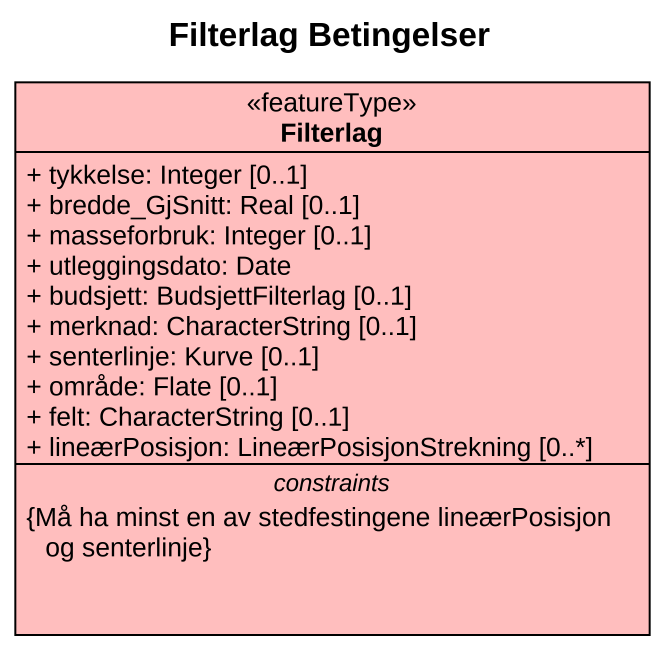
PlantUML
@startuml
title Filterlag Betingelser
hide circle
hide empty members
skinparam classAttributeIconSize 0
class Filterlag <<featureType>> #FFBEBE {
  + tykkelse: Integer [0..1]
  + bredde_GjSnitt: Real [0..1]
  + masseforbruk: Integer [0..1]
  + utleggingsdato: Date
  + budsjett: BudsjettFilterlag [0..1]
  + merknad: CharacterString [0..1]
  + senterlinje: Kurve [0..1]
  + område: Flate [0..1]
  + felt: CharacterString [0..1]
  + lineærPosisjon: LineærPosisjonStrekning [0..*]
  -- constraints --
  {Må ha minst en av stedfestingene lineærPosisjon og senterlinje}
}
@enduml
